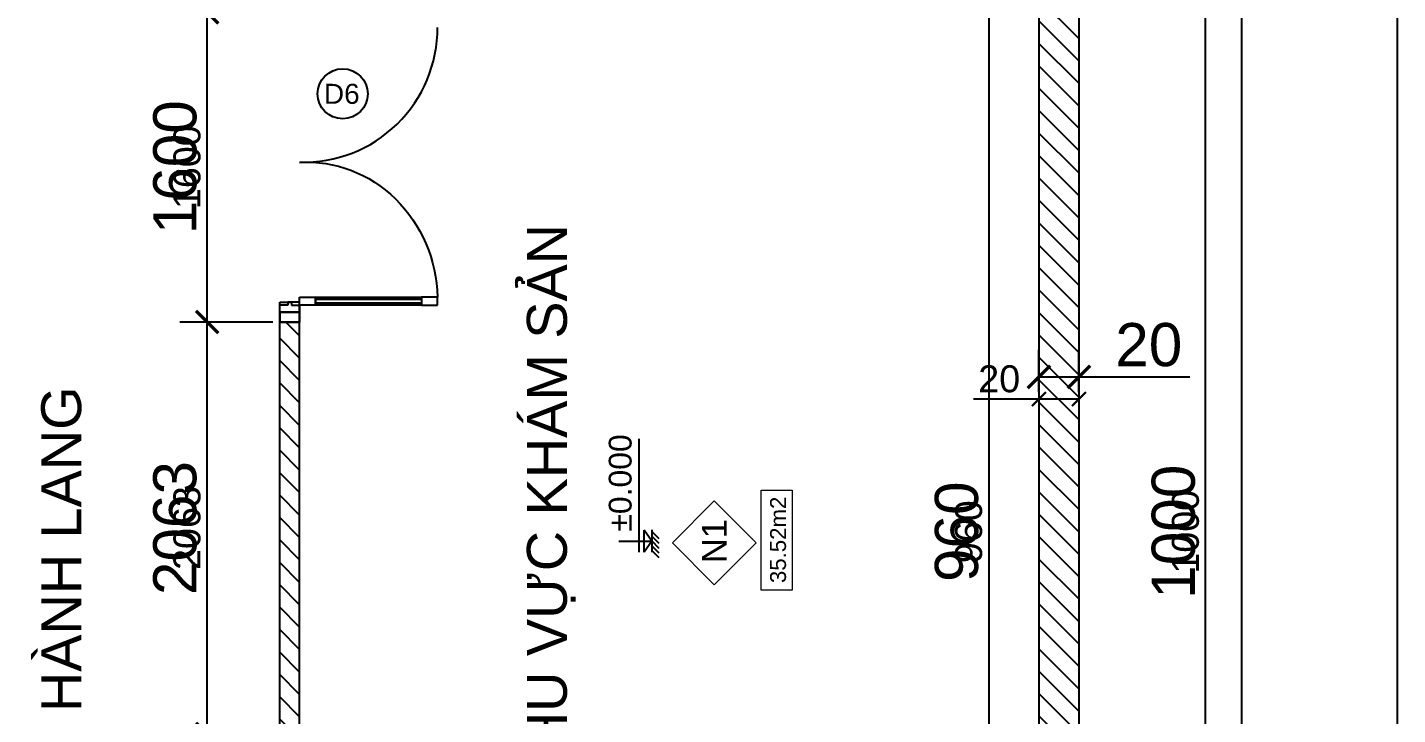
# Model space of a CAD drawing. Header units: millimetres. Extents: x -26398 to 135532, y -376633 to 43268.
# Drawn here: x 39386 to 40071, y -147226 to -146882 of the extents above; entities that cross this region are included whole.
import ezdxf
from ezdxf.enums import TextEntityAlignment as Align

# ---------------------------------------------------------------- set-up
doc = ezdxf.new("R2010")
doc.units = ezdxf.units.MM
for name, color, linetype in [('0 @ 5', 7, 'Continuous'), ('0 @ 8', 7, 'Continuous'), ('A5-KICHTHUOC', 251, 'Continuous'), ('QUYEN', 7, 'Continuous'), ('TƯỜNG', 52, 'Continuous')]:
    doc.layers.add(name, color=color, linetype=linetype)
doc.layers.add('A6-GHICHU', color=147, linetype='Continuous', lineweight=20)
doc.styles.add('GHICHU35', font='', dxfattribs={"width": 0.9, "height": 350})
doc.styles.get("Standard").update_dxf_attribs({"font": 'arial.ttf'})
doc.styles.add('TUANH', font='')
doc.styles.get('GHICHU35').set_extended_font_data('VNI-Helve')
doc.styles.get('TUANH').set_extended_font_data('VNI-Helve-Condense', bold=True)
doc.dimstyles.new('SCALE dimmatbang', dxfattribs={"dimscale": 70, "dimtxt": 2.7, "dimasz": 1.4, "dimexe": 1.7, "dimexo": 0.7, "dimtad": 1, "dimtoh": 1, "dimdec": 1, "dimtxsty": 'Standard', "dimblk": 'ARCHTICK', "dimcen": 2.5, "dimclrd": 1, "dimclre": 256, "dimadec": 0, "dimazin": 0, "dimtfac": 1, "dimtdec": 1, "dimtmove": 0, "dimatfit": 3, "dimfxl": 1, "dimarcsym": 0})
pattern_1 = [(135, (28271.811, -149862.609), (-5.61266, -5.61266), [])]

# ---------------------------------------------------------------- blocks, each defined once
blk = doc.blocks.new('khung ten a2')
blk.add_lwpolyline([(-1000, 1000), (-1000, 41000), (-58400, 41000), (-58400, 1000)], close=True)
at = {"layer": 'DEFPOINTS', "color": 252}
blk.add_lwpolyline([(0, 0), (0, 42000), (-59400, 42000), (-59400, 0)], close=True, dxfattribs=at)
blk = doc.blocks.new('_ArchTick')
at = {"color": 0, "linetype": 'ByBlock', "const_width": 0.15}
blk.add_lwpolyline([(-0.5, -0.5), (0.5, 0.5)], dxfattribs=at)
blk = doc.blocks.new('*D6410')
at = {"lineweight": -2, "transparency": 16777216}
for p, q in [((39917.38, -146634.16), (39988.8, -146634.16)), ((39917.38, -147634.16), (39988.8, -147634.16))]:
    blk.add_line(p, q, dxfattribs=at)
at = {"color": 1, "lineweight": -2, "transparency": 16777216}
blk.add_line((39975.2, -147634.16), (39975.2, -146634.16), dxfattribs=at)
at = {"layer": 'DEFPOINTS', "color": 0, "transparency": 16777216}
for p in [(39911.78, -146634.16), (39975.2, -146634.16), (39911.78, -147634.16)]:
    blk.add_point(p, dxfattribs=at)
at = {"color": 1, "lineweight": -2, "transparency": 16777216, "xscale": 11.2, "yscale": 11.2, "zscale": 11.2}
for p, rotation in [((39975.2, -146634.16), 90), ((39975.2, -147634.16), 270)]:
    blk.add_blockref('_ArchTick', p, dxfattribs=dict(at, rotation=rotation))
at = {"color": 0, "transparency": 16777216, "insert": (39959.17, -147134.16), "char_height": 21.6, "attachment_point": 5, "rotation": 90}
blk.add_mtext('1000', dxfattribs=at)
blk = doc.blocks.new('*D6411')
at = {"lineweight": -2, "transparency": 16777216}
for p, q in [((39915.28, -146634.16), (39983.7, -146634.16)), ((39915.28, -147634.16), (39983.7, -147634.16))]:
    blk.add_line(p, q, dxfattribs=at)
at = {"color": 1, "lineweight": -2, "transparency": 16777216}
blk.add_line((39975.2, -147634.16), (39975.2, -146634.16), dxfattribs=at)
at = {"layer": 'DEFPOINTS', "color": 0, "transparency": 16777216}
for p in [(39911.78, -146634.16), (39975.2, -146634.16), (39911.78, -147634.16)]:
    blk.add_point(p, dxfattribs=at)
at = {"color": 1, "lineweight": -2, "transparency": 16777216, "xscale": 7, "yscale": 7, "zscale": 7}
for p, rotation in [((39975.2, -146634.16), 90), ((39975.2, -147634.16), 270)]:
    blk.add_blockref('_ArchTick', p, dxfattribs=dict(at, rotation=rotation))
at = {"color": 0, "transparency": 16777216, "insert": (39965.18, -147134.16), "char_height": 13.5, "attachment_point": 5, "rotation": 90}
blk.add_mtext('1000', dxfattribs=at)
blk = doc.blocks.new('*D6422')
at = {"lineweight": -2, "transparency": 16777216}
for p, q in [((39506.18, -146874.16), (39461.87, -146874.16)), ((39506.18, -147029.16), (39461.87, -147029.16))]:
    blk.add_line(p, q, dxfattribs=at)
at = {"color": 1, "lineweight": -2, "transparency": 16777216}
blk.add_line((39475.47, -147029.16), (39475.47, -146874.16), dxfattribs=at)
at = {"layer": 'DEFPOINTS', "color": 0, "transparency": 16777216}
for p in [(39475.47, -146874.16), (39511.78, -146874.16), (39511.78, -147029.16)]:
    blk.add_point(p, dxfattribs=at)
at = {"color": 1, "lineweight": -2, "transparency": 16777216, "xscale": 11.2, "yscale": 11.2, "zscale": 11.2}
for p, rotation in [((39475.47, -146874.16), 90), ((39475.47, -147029.16), 270)]:
    blk.add_blockref('_ArchTick', p, dxfattribs=dict(at, rotation=rotation))
at = {"color": 0, "transparency": 16777216, "insert": (39459.44, -146951.66), "char_height": 21.6, "attachment_point": 5, "rotation": 90}
blk.add_mtext('{\\fArial|b0|i0|c163|p34;1600}', dxfattribs=at)
blk = doc.blocks.new('*D6423')
at = {"lineweight": -2, "transparency": 16777216}
for p, q in [((39508.28, -146874.16), (39466.97, -146874.16)), ((39508.28, -147029.16), (39466.97, -147029.16))]:
    blk.add_line(p, q, dxfattribs=at)
at = {"color": 1, "lineweight": -2, "transparency": 16777216}
blk.add_line((39475.47, -147029.16), (39475.47, -146874.16), dxfattribs=at)
at = {"layer": 'DEFPOINTS', "color": 0, "transparency": 16777216}
for p in [(39475.47, -146874.16), (39511.78, -146874.16), (39511.78, -147029.16)]:
    blk.add_point(p, dxfattribs=at)
at = {"color": 1, "lineweight": -2, "transparency": 16777216, "xscale": 7, "yscale": 7, "zscale": 7}
for p, rotation in [((39475.47, -146874.16), 90), ((39475.47, -147029.16), 270)]:
    blk.add_blockref('_ArchTick', p, dxfattribs=dict(at, rotation=rotation))
at = {"color": 0, "transparency": 16777216, "insert": (39465.45, -146951.66), "char_height": 13.5, "attachment_point": 5, "rotation": 90}
blk.add_mtext('{\\fArial|b0|i0|c163|p34;1600}', dxfattribs=at)
blk = doc.blocks.new('1-cote nen')
for p, q in [((-2, 267), (-2, 0)), ((-91, 102), (828, 102)), ((-2, 0), (-91, 63)), ((-91, 63), (88, 63)), ((90, 0), (-91, 0)), ((-2, 0), (88, 63)), ((-137, -60), (-77, 0)), ((-99, -60), (-39, 0)), ((-60, -60), (0, 0)), ((-21, -60), (39, 0)), ((17, -60), (77, 0))]:
    blk.add_line(p, q)
at = {"ltscale": 50, "style": 'GHICHU35', "width": 0.9}
blk.add_attdef('%%P0.000', (75, 164), '', height=187, dxfattribs=at)
blk = doc.blocks.new('*D6731')
at = {"lineweight": -2, "transparency": 16777216}
for p, q in [((39886.18, -146654.16), (39853.08, -146654.16)), ((39886.18, -147614.16), (39853.08, -147614.16))]:
    blk.add_line(p, q, dxfattribs=at)
at = {"color": 1, "lineweight": -2, "transparency": 16777216}
blk.add_line((39866.68, -146654.16), (39866.68, -147614.16), dxfattribs=at)
at = {"layer": 'DEFPOINTS', "color": 0, "transparency": 16777216}
for p in [(39891.78, -146654.16), (39866.68, -147614.16), (39891.78, -147614.16)]:
    blk.add_point(p, dxfattribs=at)
at = {"color": 1, "lineweight": -2, "transparency": 16777216, "xscale": 11.2, "yscale": 11.2, "zscale": 11.2}
for p, rotation in [((39866.68, -146654.16), 90), ((39866.68, -147614.16), 270)]:
    blk.add_blockref('_ArchTick', p, dxfattribs=dict(at, rotation=rotation))
at = {"color": 0, "transparency": 16777216, "insert": (39850.65, -147134.16), "char_height": 21.6, "attachment_point": 5, "rotation": 90}
blk.add_mtext('960', dxfattribs=at)
blk = doc.blocks.new('*D6732')
at = {"lineweight": -2, "transparency": 16777216}
for p, q in [((39888.28, -146654.16), (39858.18, -146654.16)), ((39888.28, -147614.16), (39858.18, -147614.16))]:
    blk.add_line(p, q, dxfattribs=at)
at = {"color": 1, "lineweight": -2, "transparency": 16777216}
blk.add_line((39866.68, -146654.16), (39866.68, -147614.16), dxfattribs=at)
at = {"layer": 'DEFPOINTS', "color": 0, "transparency": 16777216}
for p in [(39891.78, -146654.16), (39866.68, -147614.16), (39891.78, -147614.16)]:
    blk.add_point(p, dxfattribs=at)
at = {"color": 1, "lineweight": -2, "transparency": 16777216, "xscale": 7, "yscale": 7, "zscale": 7}
for p, rotation in [((39866.68, -146654.16), 90), ((39866.68, -147614.16), 270)]:
    blk.add_blockref('_ArchTick', p, dxfattribs=dict(at, rotation=rotation))
at = {"color": 0, "transparency": 16777216, "insert": (39856.66, -147134.16), "char_height": 13.5, "attachment_point": 5, "rotation": 90}
blk.add_mtext('960', dxfattribs=at)
blk = doc.blocks.new('*D6737')
at = {"lineweight": -2, "transparency": 16777216}
for p, q in [((39506.18, -147029.16), (39461.87, -147029.16)), ((39506.18, -147235.48), (39461.87, -147235.48))]:
    blk.add_line(p, q, dxfattribs=at)
at = {"color": 1, "lineweight": -2, "transparency": 16777216}
blk.add_line((39475.47, -147235.48), (39475.47, -147029.16), dxfattribs=at)
at = {"layer": 'DEFPOINTS', "color": 0, "transparency": 16777216}
for p in [(39475.47, -147029.16), (39511.78, -147029.16), (39511.78, -147235.48)]:
    blk.add_point(p, dxfattribs=at)
at = {"color": 1, "lineweight": -2, "transparency": 16777216, "xscale": 11.2, "yscale": 11.2, "zscale": 11.2}
for p, rotation in [((39475.47, -147029.16), 90), ((39475.47, -147235.48), 270)]:
    blk.add_blockref('_ArchTick', p, dxfattribs=dict(at, rotation=rotation))
at = {"color": 0, "transparency": 16777216, "insert": (39459.43, -147132.32), "char_height": 21.6, "attachment_point": 5, "rotation": 90}
blk.add_mtext('{\\fArial|b0|i0|c163|p34;2063}', dxfattribs=at)
blk = doc.blocks.new('*D6738')
at = {"lineweight": -2, "transparency": 16777216}
for p, q in [((39508.28, -147029.16), (39466.97, -147029.16)), ((39508.28, -147235.48), (39466.97, -147235.48))]:
    blk.add_line(p, q, dxfattribs=at)
at = {"color": 1, "lineweight": -2, "transparency": 16777216}
blk.add_line((39475.47, -147235.48), (39475.47, -147029.16), dxfattribs=at)
at = {"layer": 'DEFPOINTS', "color": 0, "transparency": 16777216}
for p in [(39475.47, -147029.16), (39511.78, -147029.16), (39511.78, -147235.48)]:
    blk.add_point(p, dxfattribs=at)
at = {"color": 1, "lineweight": -2, "transparency": 16777216, "xscale": 7, "yscale": 7, "zscale": 7}
for p, rotation in [((39475.47, -147029.16), 90), ((39475.47, -147235.48), 270)]:
    blk.add_blockref('_ArchTick', p, dxfattribs=dict(at, rotation=rotation))
at = {"color": 0, "transparency": 16777216, "insert": (39465.44, -147132.32), "char_height": 13.5, "attachment_point": 5, "rotation": 90}
blk.add_mtext('{\\fArial|b0|i0|c163|p34;2063}', dxfattribs=at)
blk = doc.blocks.new('*D6761')
at = {"lineweight": -2, "transparency": 16777216}
for p, q in [((39891.78, -147062.11), (39891.78, -147043.05)), ((39911.78, -147062.11), (39911.78, -147043.05))]:
    blk.add_line(p, q, dxfattribs=at)
at = {"color": 1, "lineweight": -2, "transparency": 16777216}
for p, q in [((39891.78, -147056.65), (39911.78, -147056.65)), ((39911.78, -147056.65), (39967.38, -147056.65))]:
    blk.add_line(p, q, dxfattribs=at)
at = {"layer": 'DEFPOINTS', "color": 0, "transparency": 16777216}
for p in [(39891.78, -147056.65), (39891.78, -147067.71), (39911.78, -147067.71)]:
    blk.add_point(p, dxfattribs=at)
at = {"color": 1, "lineweight": -2, "transparency": 16777216, "xscale": 11.2, "yscale": 11.2, "zscale": 11.2, "rotation": 180}
blk.add_blockref('_ArchTick', (39891.78, -147056.65), dxfattribs=at)
at = {"color": 1, "lineweight": -2, "transparency": 16777216, "xscale": 11.2, "yscale": 11.2, "zscale": 11.2}
blk.add_blockref('_ArchTick', (39911.78, -147056.65), dxfattribs=at)
at = {"color": 0, "transparency": 16777216, "insert": (39946.76, -147040.63), "char_height": 21.6, "attachment_point": 5}
blk.add_mtext('20', dxfattribs=at)
blk = doc.blocks.new('*D6762')
at = {"lineweight": -2, "transparency": 16777216}
for p, q in [((39891.78, -147064.21), (39891.78, -147059.21)), ((39911.78, -147064.21), (39911.78, -147059.21))]:
    blk.add_line(p, q, dxfattribs=at)
at = {"color": 1, "lineweight": -2, "transparency": 16777216}
for p, q in [((39891.78, -147067.71), (39859.01, -147067.71)), ((39911.78, -147067.71), (39891.78, -147067.71))]:
    blk.add_line(p, q, dxfattribs=at)
at = {"layer": 'DEFPOINTS', "color": 0, "transparency": 16777216}
for p in [(39891.78, -147067.71), (39891.78, -147067.71), (39911.78, -147067.71)]:
    blk.add_point(p, dxfattribs=at)
at = {"color": 1, "lineweight": -2, "transparency": 16777216, "xscale": 7, "yscale": 7, "zscale": 7, "rotation": 180}
blk.add_blockref('_ArchTick', (39891.78, -147067.71), dxfattribs=at)
at = {"color": 1, "lineweight": -2, "transparency": 16777216, "xscale": 7, "yscale": 7, "zscale": 7}
blk.add_blockref('_ArchTick', (39911.78, -147067.71), dxfattribs=at)
at = {"color": 0, "transparency": 16777216, "insert": (39871.9, -147057.69), "char_height": 13.5, "attachment_point": 5}
blk.add_mtext('20', dxfattribs=at)
blk = doc.blocks.new('*U8989')
at = {"layer": '0 @ 5'}
dim = blk.add_linear_dim(base=(39975.2, -146634.16), p1=(39911.78, -147634.16), p2=(39911.78, -146634.16), angle=90, dimstyle='SCALE dimmatbang', override={"dimscale": 5, "dimtix": 0, "dimtofl": 1, "dimtmove": 0, "dimatfit": 3}, dxfattribs=at)
dim.commit()
dim.dimension.update_dxf_attribs({"geometry": '*D6411', "text_midpoint": (39965.18, -147134.16)})
at = {"layer": '0 @ 8'}
dim = blk.add_linear_dim(base=(39975.2, -146634.16), p1=(39911.78, -147634.16), p2=(39911.78, -146634.16), angle=90, dimstyle='SCALE dimmatbang', override={"dimscale": 8, "dimtix": 0, "dimtofl": 1, "dimtmove": 0, "dimatfit": 3}, dxfattribs=at)
dim.commit()
dim.dimension.update_dxf_attribs({"geometry": '*D6410', "text_midpoint": (39959.17, -147134.16)})
blk = doc.blocks.new('*U8993')
at = {"layer": '0 @ 5'}
dim = blk.add_linear_dim(base=(39475.47, -146874.16), p1=(39511.78, -147029.16), p2=(39511.78, -146874.16), angle=90, text='{\\fArial|b0|i0|c163|p34;1600}', dimstyle='SCALE dimmatbang', override={"dimscale": 5, "dimtix": 0, "dimtofl": 1, "dimtmove": 0, "dimatfit": 3}, dxfattribs=at)
dim.commit()
dim.dimension.update_dxf_attribs({"geometry": '*D6423', "text_midpoint": (39465.45, -146951.66)})
at = {"layer": '0 @ 8'}
dim = blk.add_linear_dim(base=(39475.47, -146874.16), p1=(39511.78, -147029.16), p2=(39511.78, -146874.16), angle=90, text='{\\fArial|b0|i0|c163|p34;1600}', dimstyle='SCALE dimmatbang', override={"dimscale": 8, "dimtix": 0, "dimtofl": 1, "dimtmove": 0, "dimatfit": 3}, dxfattribs=at)
dim.commit()
dim.dimension.update_dxf_attribs({"geometry": '*D6422', "text_midpoint": (39459.44, -146951.66)})
blk = doc.blocks.new('*U9096')
at = {"layer": '0 @ 5'}
dim = blk.add_linear_dim(base=(39866.68, -147614.16), p1=(39891.78, -146654.16), p2=(39891.78, -147614.16), angle=90, dimstyle='SCALE dimmatbang', override={"dimscale": 5, "dimtix": 0, "dimtofl": 1, "dimtmove": 0, "dimatfit": 3}, dxfattribs=at)
dim.commit()
dim.dimension.update_dxf_attribs({"geometry": '*D6732', "text_midpoint": (39856.66, -147134.16)})
at = {"layer": '0 @ 8'}
dim = blk.add_linear_dim(base=(39866.68, -147614.16), p1=(39891.78, -146654.16), p2=(39891.78, -147614.16), angle=90, dimstyle='SCALE dimmatbang', override={"dimscale": 8, "dimtix": 0, "dimtofl": 1, "dimtmove": 0, "dimatfit": 3}, dxfattribs=at)
dim.commit()
dim.dimension.update_dxf_attribs({"geometry": '*D6731', "text_midpoint": (39850.65, -147134.16)})
blk = doc.blocks.new('*U9098')
at = {"layer": '0 @ 5'}
dim = blk.add_linear_dim(base=(39475.47, -147029.16), p1=(39511.78, -147235.48), p2=(39511.78, -147029.16), angle=90, text='{\\fArial|b0|i0|c163|p34;2063}', dimstyle='SCALE dimmatbang', override={"dimscale": 5, "dimtix": 0, "dimtofl": 1, "dimtmove": 0, "dimatfit": 3}, dxfattribs=at)
dim.commit()
dim.dimension.update_dxf_attribs({"geometry": '*D6738', "text_midpoint": (39465.44, -147132.32)})
at = {"layer": '0 @ 8'}
dim = blk.add_linear_dim(base=(39475.47, -147029.16), p1=(39511.78, -147235.48), p2=(39511.78, -147029.16), angle=90, text='{\\fArial|b0|i0|c163|p34;2063}', dimstyle='SCALE dimmatbang', override={"dimscale": 8, "dimtix": 0, "dimtofl": 1, "dimtmove": 0, "dimatfit": 3}, dxfattribs=at)
dim.commit()
dim.dimension.update_dxf_attribs({"geometry": '*D6737', "text_midpoint": (39459.43, -147132.32)})
blk = doc.blocks.new('*U9106')
at = {"layer": '0 @ 5'}
dim = blk.add_linear_dim(base=(39891.78, -147067.71), p1=(39911.78, -147067.71), p2=(39891.78, -147067.71), angle=180, dimstyle='SCALE dimmatbang', override={"dimscale": 5, "dimtix": 0, "dimtofl": 1, "dimtmove": 0, "dimatfit": 3}, dxfattribs=at)
dim.commit()
dim.dimension.update_dxf_attribs({"geometry": '*D6762', "text_midpoint": (39871.9, -147057.69)})
at = {"layer": '0 @ 8'}
dim = blk.add_linear_dim(base=(39891.78, -147056.65), p1=(39911.78, -147067.71), p2=(39891.78, -147067.71), angle=180, dimstyle='SCALE dimmatbang', override={"dimscale": 8, "dimtix": 0, "dimtofl": 1, "dimtmove": 0, "dimatfit": 3}, dxfattribs=at)
dim.commit()
dim.dimension.update_dxf_attribs({"geometry": '*D6761', "text_midpoint": (39946.76, -147056.65), "dimtype": 128})

msp = doc.modelspace()

# ---------------------------------------------------------------- hatches: boundary and pattern name
at = {"layer": 'TƯỜNG'}
h = msp.add_hatch(dxfattribs=at)
h.set_pattern_fill('ANSI31', color=256, scale=2.5, angle=90)
h.set_pattern_definition(pattern_1)
h.paths.add_polyline_path([(39511.78, -147443.82), (39511.78, -147614.16), (39521.78, -147614.16), (39521.78, -147443.82)])
h.paths.add_polyline_path([(39511.78, -147029.16), (39511.78, -147235.48), (39521.78, -147235.48), (39521.78, -147029.16)])
h.paths.add_polyline_path([(39511.78, -146654.16), (39511.78, -146874.16), (39521.78, -146874.16), (39521.78, -146654.16)])
h = msp.add_hatch(dxfattribs=at)
h.set_pattern_fill('ANSI31', color=256, scale=2.5, angle=90)
h.set_pattern_definition(pattern_1)
h.paths.add_polyline_path([(39891.78, -146664.16), (39891.78, -147034.16), (39911.78, -147034.16), (39911.78, -146664.16)])
h.paths.add_polyline_path([(39891.78, -147034.16), (39891.78, -147234.16), (39911.78, -147234.16), (39911.78, -147034.16)])
h.paths.add_polyline_path([(39891.78, -147234.16), (39891.78, -147604.16), (39911.78, -147604.16), (39911.78, -147234.16)])

# ---------------------------------------------------------------- linework, layer by layer
for points in [[(39521.78, -147029.16), (39521.78, -147024.16), (39511.78, -147024.16), (39511.78, -147029.16)], [(39511.78, -147029.16), (39511.78, -147024.16), (39521.78, -147024.16), (39521.78, -147029.16)]]:
    msp.add_lwpolyline(points, close=True)
msp.add_circle((39543.31, -146914.92), 12.52)
at = {"layer": 'A6-GHICHU', "ltscale": 0.5}
for points in [[(39750.34, -147139.79), (39729.32, -147118.77), (39708.31, -147139.79), (39729.32, -147160.8)], [(39752.75, -147163.42), (39752.75, -147113.32), (39768.2, -147113.32), (39768.2, -147163.42)]]:
    msp.add_lwpolyline(points, close=True, dxfattribs=at)
at = {"layer": 'QUYEN'}
for p, q in [((39521.78, -147020.66), (39521.78, -147016.66)), ((39521.78, -147016.66), (39529.78, -147016.66)), ((39529.78, -147016.66), (39582.78, -147016.66)), ((39529.78, -147016.66), (39529.78, -147020.66)), ((39529.78, -147020.66), (39529.78, -147016.66)), ((39582.78, -147016.66), (39582.78, -147020.66)), ((39590.78, -147016.66), (39582.78, -147016.66)), ((39582.78, -147016.66), (39582.78, -147020.66)), ((39590.78, -147020.66), (39590.78, -147016.66)), ((39511.78, -147019.16), (39516.78, -147019.16)), ((39515.78, -147020.66), (39511.78, -147020.66)), ((39515.78, -147019.16), (39515.78, -147020.66)), ((39516.78, -147019.16), (39515.78, -147019.16)), ((39521.78, -147019.16), (39516.78, -147019.16)), ((39516.78, -147019.16), (39517.78, -147019.16)), ((39517.78, -147019.16), (39517.78, -147020.66)), ((39517.78, -147020.66), (39521.78, -147020.66)), ((39521.78, -147024.16), (39521.78, -147019.16)), ((39529.78, -147020.66), (39521.78, -147020.66)), ((39521.78, -147020.66), (39521.78, -147024.16)), ((39529.78, -147017.66), (39582.78, -147017.66)), ((39529.78, -147019.66), (39529.78, -147017.66)), ((39582.78, -147019.66), (39529.78, -147019.66)), ((39582.78, -147020.66), (39529.78, -147020.66)), ((39582.78, -147017.66), (39582.78, -147019.66)), ((39582.78, -147020.66), (39590.78, -147020.66)), ((39511.78, -147024.16), (39521.78, -147024.16)), ((39521.78, -147024.16), (39511.78, -147024.16))]:
    msp.add_line(p, q, dxfattribs=at)
msp.add_arc((39523.48, -146881.94), 67.3, 268.55619, 0.23427, dxfattribs=at)
at = {"layer": 'QUYEN', "extrusion": (0, 0, -1)}
msp.add_ellipse((39526.89, -147016.77), major_axis=(-12.17, 66.69), ratio=0.940794, start_param=0.11153, end_param=1.73917, dxfattribs=at)
at = {"layer": 'TƯỜNG'}
for p, q in [((39911.78, -146634.16), (39911.78, -147634.16)), ((39891.78, -146654.16), (39891.78, -147614.16)), ((39521.78, -147614.16), (39521.78, -147016.66)), ((39511.78, -147614.16), (39511.78, -147019.16))]:
    msp.add_line(p, q, dxfattribs=at)

# ---------------------------------------------------------------- block references
at = {"xscale": 0.07799562488809286, "yscale": 0.07799562488809286, "zscale": 0.07799562488809286}
msp.add_blockref('khung ten a2', (40071.3, -148905.84), dxfattribs=at)
for name in ['*U8989', '*U9096', '*U8993', '*U9098', '*U9106']:
    msp.add_blockref(name, (0, 0))
at = {"layer": 'A5-KICHTHUOC', "ltscale": 0.5}
ref = msp.add_blockref('1-cote nen', (39698.03, -147138.77), dxfattribs=dict(at, xscale=0.06173531862781489, yscale=0.06173531862781489, zscale=0.06173531862781489, rotation=90))
ref.add_attrib('%%P0.000', '%%P0.000', (39687.91, -147134.11), dxfattribs={"layer": '0', "color": 4, "ltscale": 50, "height": 11.432, "rotation": 90})

# ---------------------------------------------------------------- texts
for s, p in [('KHU VỰC KHÁM SẢN', (39645.52, -147121.63)), ('HÀNH LANG', (39402.45, -147142.94))]:
    msp.add_text(s, height=20, rotation=90).set_placement(p, align=Align.MIDDLE_CENTER)
at = {"layer": 'A6-GHICHU', "ltscale": 0.5, "attachment_point": 5, "rotation": 90, "style": 'TUANH'}
for s, insert, char_height in [('{\\fArial|b0|i0|c163|p34;35.52\\fArial|b0|i0|c0|p34;m2}', (39761.27, -147138.24), 7.9559), ('{\\fArial|b0|i0|c0|p34;N1}', (39729.3, -147138.85), 12.3835)]:
    msp.add_mtext(s, dxfattribs=dict(at, insert=insert, char_height=char_height))
at = {"layer": 'TƯỜNG'}
msp.add_text('D6', height=10.015, dxfattribs=at).set_placement((39542.87, -146914.92), align=Align.MIDDLE_CENTER)

doc.saveas('drawing.dxf')
